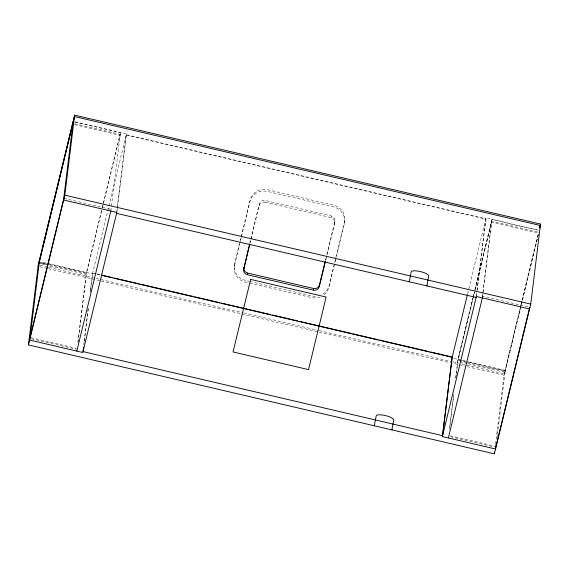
<?xml version="1.0" encoding="UTF-8"?>
<svg xmlns="http://www.w3.org/2000/svg" width="569" height="569" viewBox="0 0 569 569"><rect width="100%" height="100%" fill="white"/><g stroke="black" fill="none" stroke-linecap="round" stroke-linejoin="round"><path stroke-width="0.43" stroke-dasharray="2.85 2.13" d="M334.743 222.82L334.814 222.187M77.875 342.453L86.467 272.487M77.989 342.417L86.452 273.504L48.699 264.677M83.771 344.636L84.091 342.019M84.198 341.144L88.273 307.95M90.208 292.231L90.528 289.607M90.635 288.739L92.455 273.888L126.467 133.836L75.008 121.802M84.326 341.03L88.43 307.573M90.485 290.851L92.676 272.978L96.14 273.789M110.82 211.042L120.479 132.435L86.431 272.75L48.685 263.924M116.595 213.354L126.247 134.739L485.798 218.809L476.801 292.139M116.922 211.576L126.467 133.836M234.279 266.441L234.485 264.784M251.043 239.044L259.372 203.922A4.851 4.666 7 0 1 265.19 200.487L331.25 215.936A4.851 4.666 7 0 1 334.871 221.569L326.741 255.033M259.172 205.587A4.851 4.666 7 0 1 264.99 202.151L265.19 200.487M326.955 254.983L334.664 223.233A4.851 4.666 7 0 0 331.051 217.6L331.25 215.936M334.664 223.233L334.949 221.163M344.544 222.543L344.75 220.879M449.41 429.325L453.5 396.045M455.733 377.859L458.002 359.359L472.818 298.355M449.851 426.672L453.92 393.528M455.847 377.823L456.167 375.206M456.274 374.331L457.988 360.376L465.712 362.183M476.146 297.423L476.687 293.021M476.473 295.638L477.014 291.271M477.121 290.403L486.018 217.906L538.338 230.139M482.455 296.285L482.882 292.8M482.989 291.925L491.559 222.138L538.743 233.169M482.363 297.914L492.014 219.307L474.489 291.477M495.542 444.247L504.184 373.84L521.737 301.542M468.067 363.691L504.952 372.318L505.187 370.391L452.014 357.958M497.036 437.703L497.356 435.086M497.462 434.218L505.172 371.408L466.566 362.382M101.666 210.829L86.232 274.414L49.339 265.787M102.505 207.393L103.338 203.958M103.551 203.097L120.237 134.362L73.052 123.324M241.263 237.429L234.52 265.211A14.545 13.997 7 0 0 245.367 282.124L248.802 282.928M241.391 236.896L249.933 201.711A14.545 13.997 7 0 1 267.394 191.419L333.455 206.86A14.545 13.997 7 0 1 344.309 223.781L335.767 258.959M249.791 243.39L250.623 239.954M250.829 239.101L259.372 203.922M250.004 243.34L250.837 239.905M325.496 260.182L326.535 255.894M325.703 260.133L326.748 255.844M335.454 259.421L329.095 285.61A14.545 13.997 7 0 1 321.293 294.948M335.838 257.828L344.508 222.116A14.545 13.997 7 0 0 333.662 205.196L267.601 189.754A14.545 13.997 7 0 0 250.14 200.046L234.72 263.547A14.545 13.997 7 0 0 245.573 280.46L248.873 281.235M335.632 259.492L328.889 287.274A14.545 13.997 7 0 1 323.64 295.112M467.633 293.775L486.018 217.906M473.024 297.495L474.276 292.338M474.247 292.601L457.974 359.622L461.402 360.419M475.079 289.166L491.979 219.563L538.31 230.395M474.88 290.83L457.768 361.287L467.206 363.491M475.087 289.97L491.78 221.227L538.964 232.266M482.348 297.16L482.569 296.25L528.039 306.883M521.951 300.681L538.459 232.685M505.187 370.391L504.013 375.241L466.843 366.55M538.331 234.037L505.158 370.654L468.266 362.026M504.952 372.318L538.338 234.841M74.973 122.065L120.443 132.698M126.218 135.002L485.77 219.072M74.546 124.632L120.016 135.266M264.99 202.151L331.051 217.6M63.842 198.346L111.026 209.378M249.699 281.427L311.634 295.908A14.545 13.997 7 0 0 317.075 296.172M249.499 283.092L311.428 297.573A14.545 13.997 7 0 0 319.977 297.068M97 273.988L100.457 274.799M92.647 273.241L96.104 274.052M96.972 274.251L100.428 275.062M42.711 262.259L92.455 273.888M462.263 360.625L467.412 361.827M39.048 263.383L41.615 263.98M42.476 264.18L45.051 264.784M40.001 265.31L47.782 267.131M48.65 267.33L95.322 278.241M96.189 278.447L243.134 312.808M244.001 313.007L318.341 330.39M319.202 330.589L452.319 361.713M453.187 361.92L458.372 363.129M461.829 363.94L504.184 373.84M39.83 266.712L47.611 268.532M48.472 268.732L100.336 280.858M101.204 281.058L318.163 331.791M319.031 331.99L465.975 366.351M30.911 337.694L76.381 348.328M450.492 435.797L495.101 446.231M31.551 338.804L76.161 349.231M450.271 436.708L494.027 446.935"/><path stroke-width="0.85" d="M28.45 344.921L38.272 264.905L74.639 115.144L540.55 224.079L530.728 304.095L494.361 453.856L28.45 344.921L64.816 195.16L74.639 115.144M39.282 261.456L39.048 263.383L74.468 116.545L540.379 225.48L539.789 227.913M30.05 337.495L39.261 262.473L47.846 264.478M63.621 199.257L72.832 124.234M83.565 347.19L83.024 351.592L442.582 435.662L452.234 357.048M325.29 261.847L319.245 286.733A4.851 4.666 7 0 1 313.427 290.162L247.366 274.72A4.851 4.666 7 0 1 243.752 269.08L249.371 245.104M247.366 274.72L247.572 273.056A4.851 4.666 7 0 1 243.952 267.416M313.427 290.162L313.633 288.497A4.851 4.666 7 0 0 319.451 285.069L325.283 261.043M319.245 286.733L319.451 285.069M374.352 425.263L374.288 425.783L376.194 415.911A9.026 2.44 13.6 0 1 385.277 415.526A9.026 2.44 13.6 0 1 393.762 420.014L391.863 429.887L391.92 429.375M409.317 281.264L409.26 281.783L411.159 271.911A9.026 2.44 13.6 0 1 420.242 271.527A9.026 2.44 13.6 0 1 428.734 276.015L426.828 285.887L426.892 285.375M495.741 447.334L495.535 448.998L442.362 436.565L452.014 357.958L467.419 294.628M494.361 453.856L494.575 452.106M495.962 446.43L496.175 444.688M38.102 266.306L73.259 121.666M76.815 351.094L110.82 211.042M243.752 269.08L249.791 244.193M442.362 436.565L476.367 296.513L529.547 308.946L529.753 307.281L495.948 446.48M448.351 437.966L482.363 297.914M539.711 227.522L540.55 224.079M64.816 195.16L530.728 304.095M116.595 213.354L476.146 297.423M247.572 273.056L313.633 288.497M102.185 275.204L112.555 277.629M114.284 278.035L139.355 283.895M141.084 284.301L166.148 290.154M167.876 290.56L192.941 296.421M194.669 296.826L219.734 302.687M221.462 303.092L270.73 314.607M272.459 315.013L297.523 320.873M299.251 321.279L324.316 327.139M326.044 327.545L351.109 333.406M352.837 333.811L377.901 339.672M379.63 340.07L428.898 351.592M430.626 351.998L451.366 356.848M101.289 275.261L452.199 357.311M29.83 338.399L29.631 340.063L82.804 352.496L116.816 212.443L63.636 200.011L63.842 198.346L29.83 338.399M250.652 279.4L233.027 351.962L308.526 369.615L326.144 297.046L250.652 279.4"/></g></svg>
